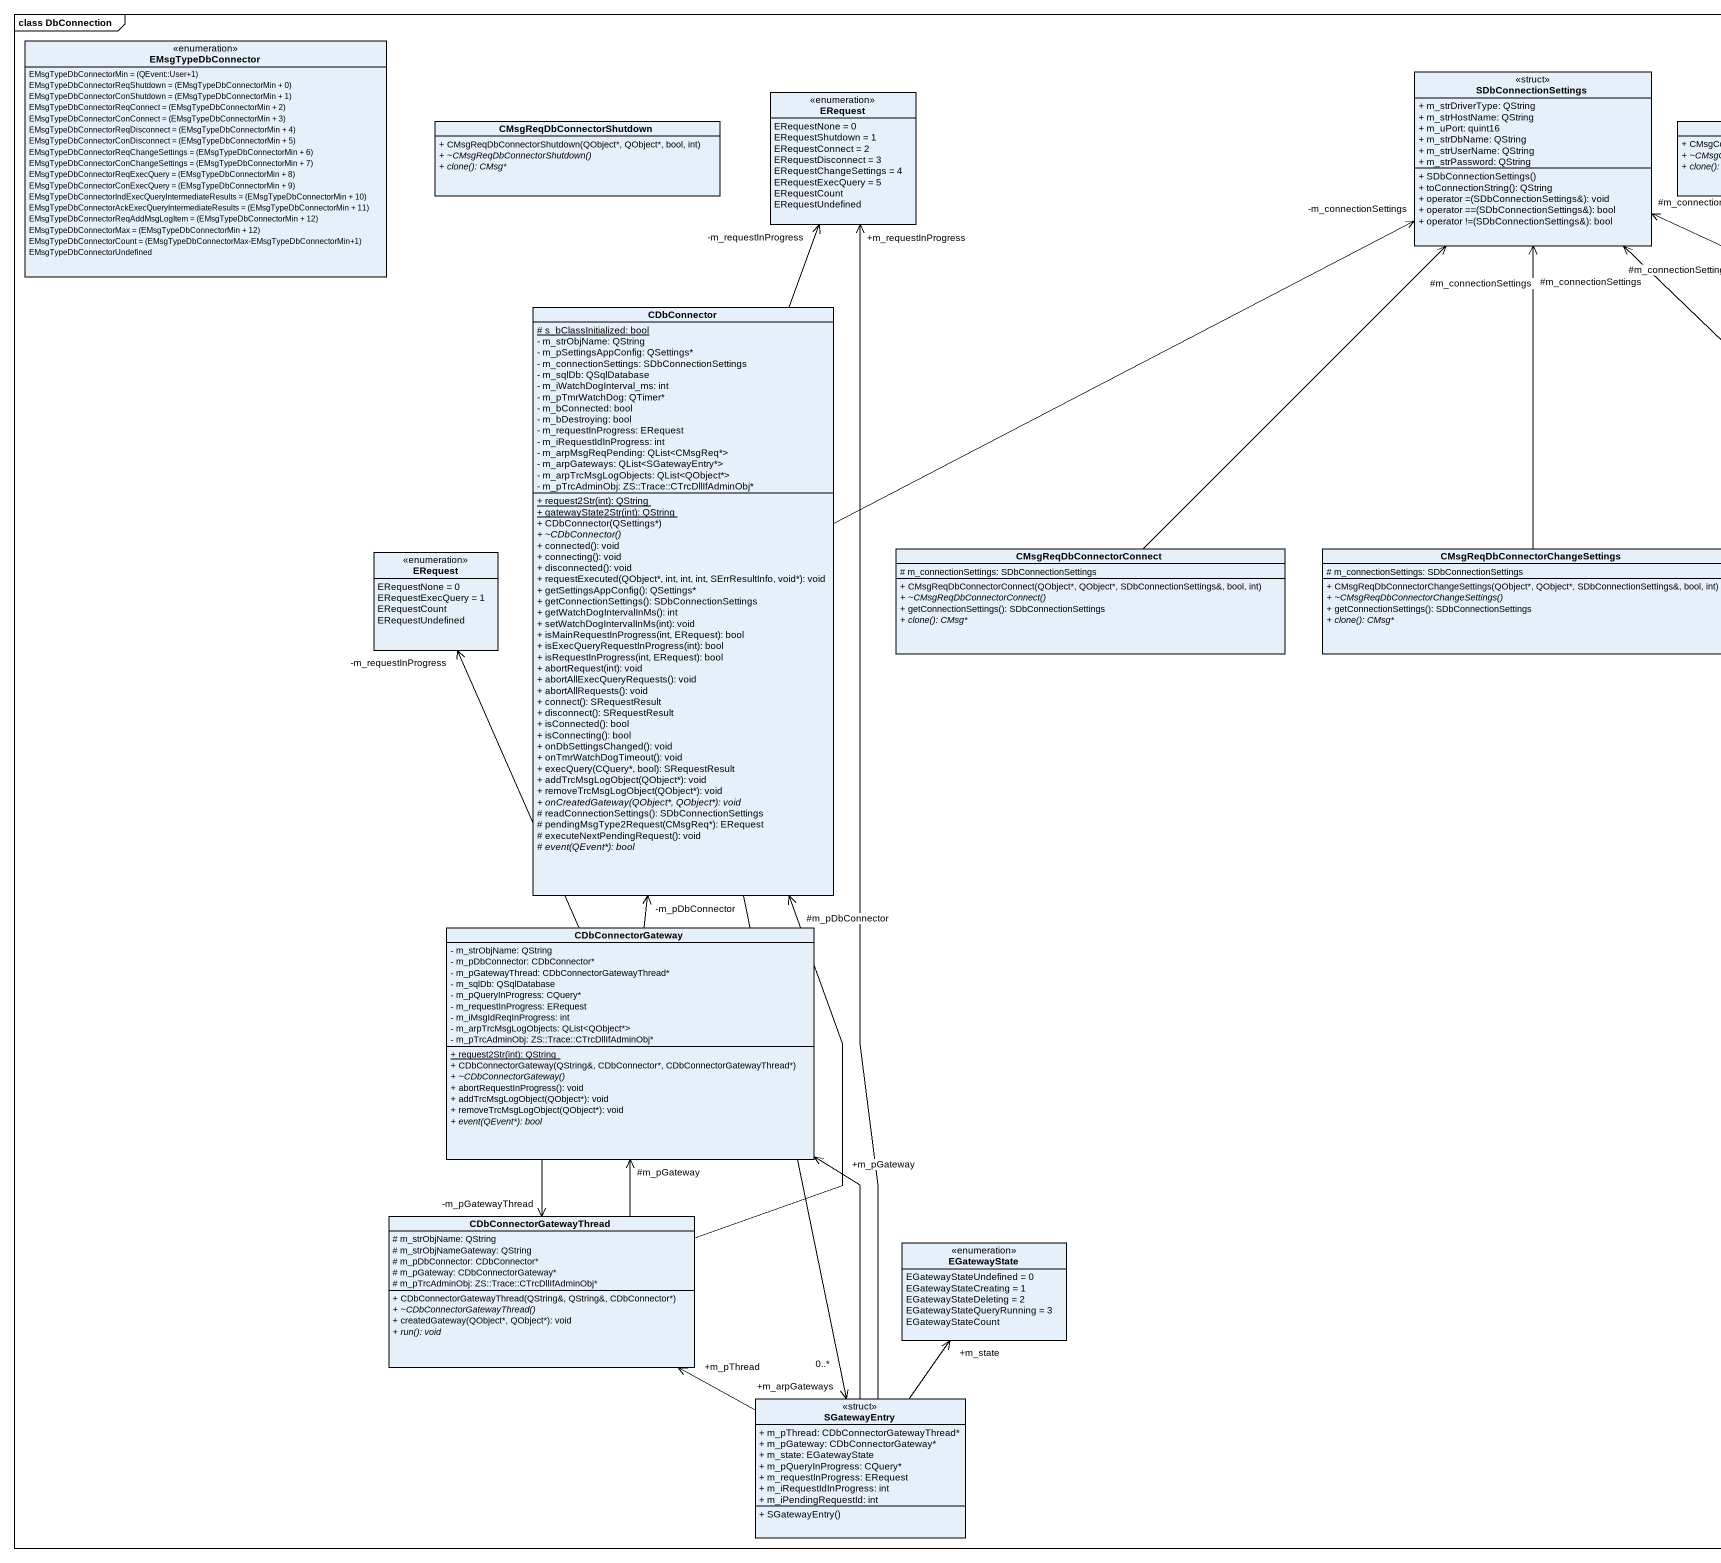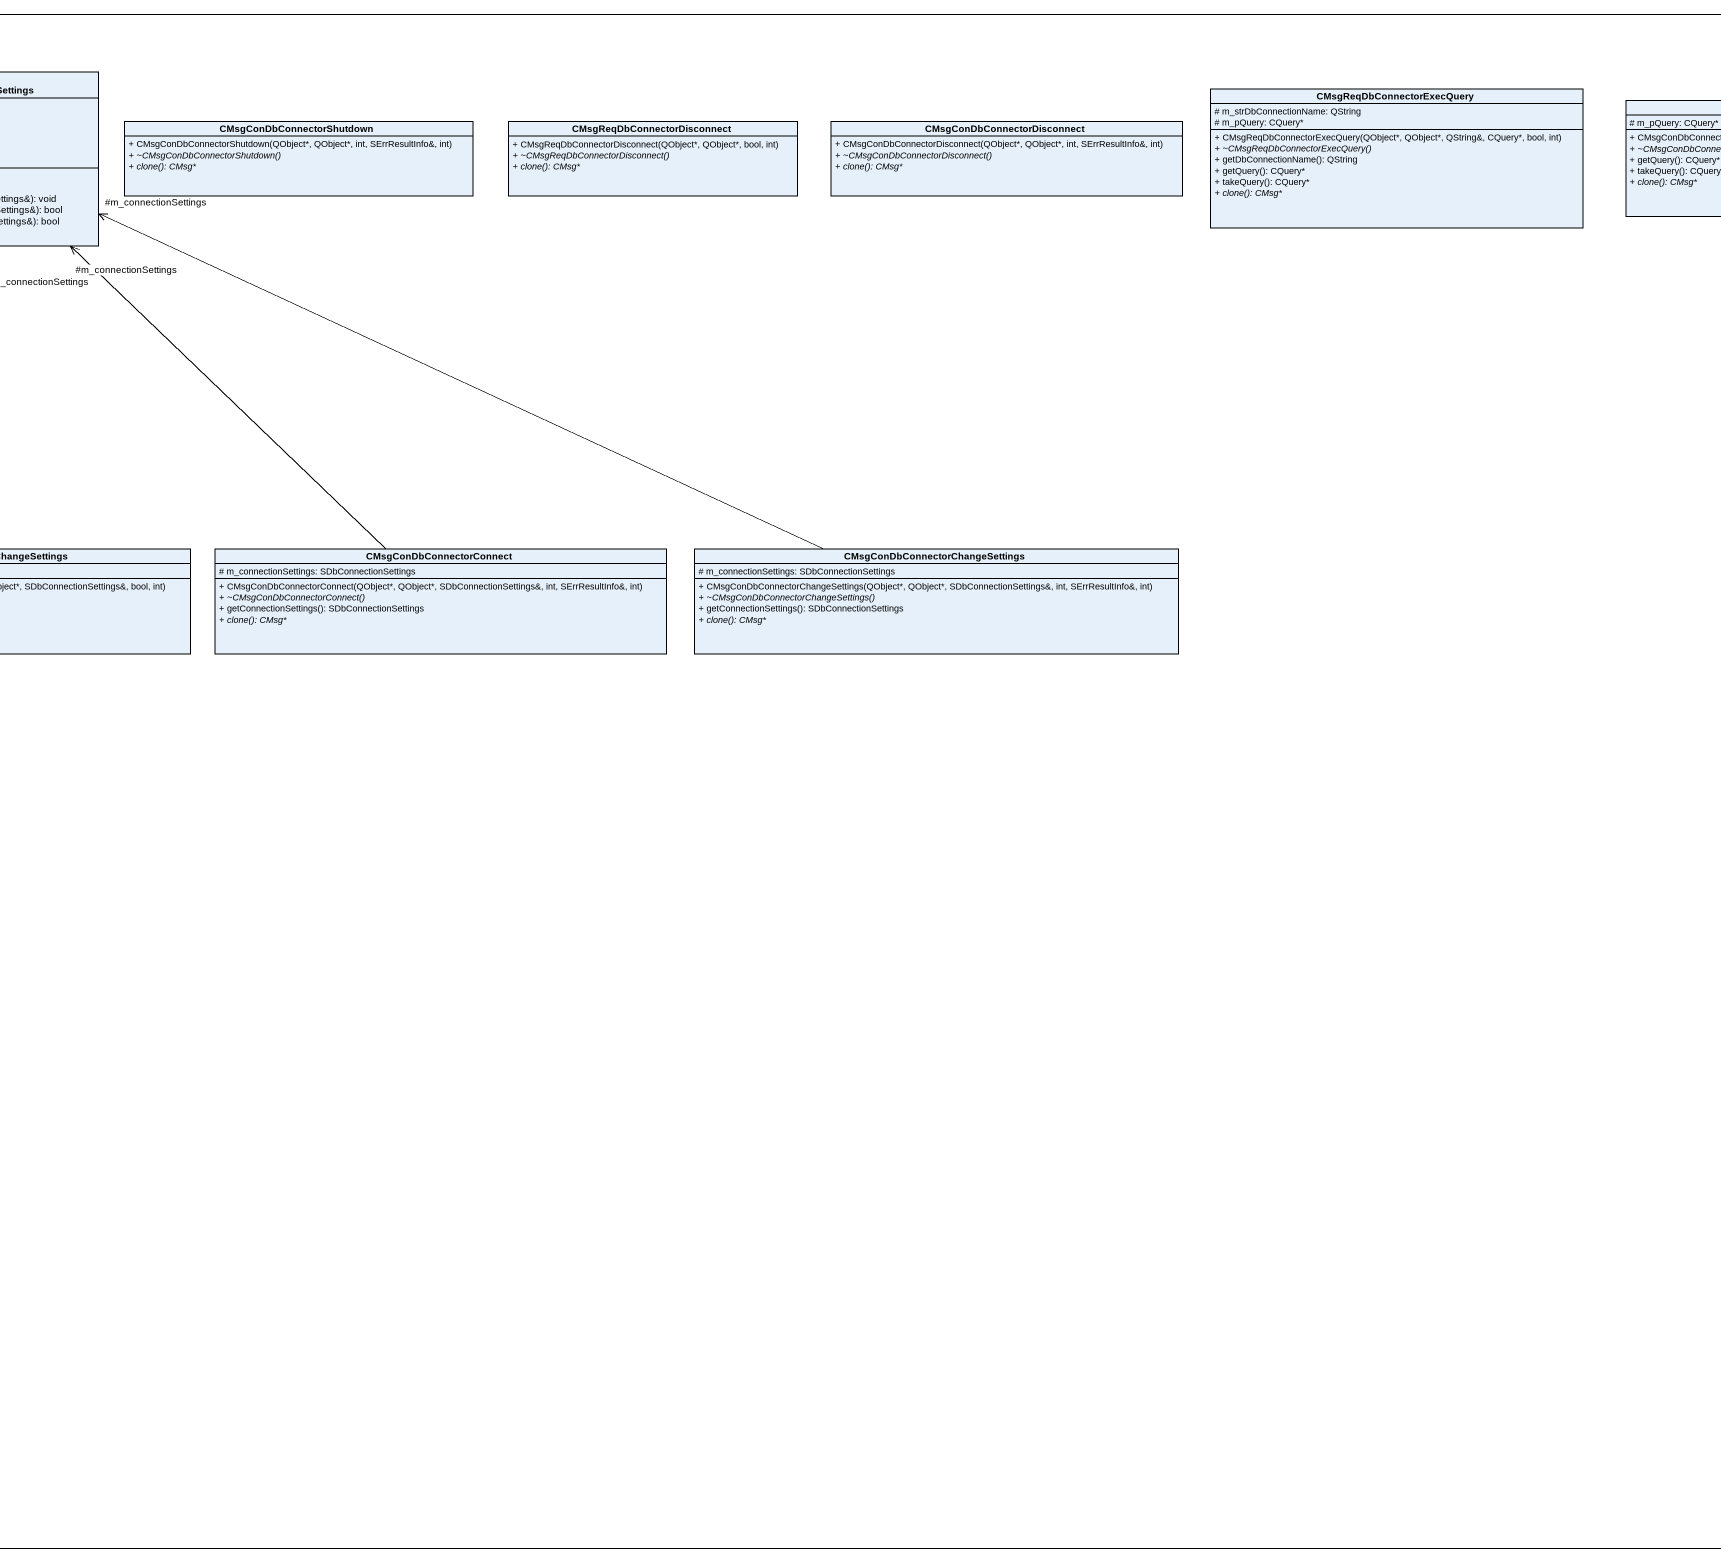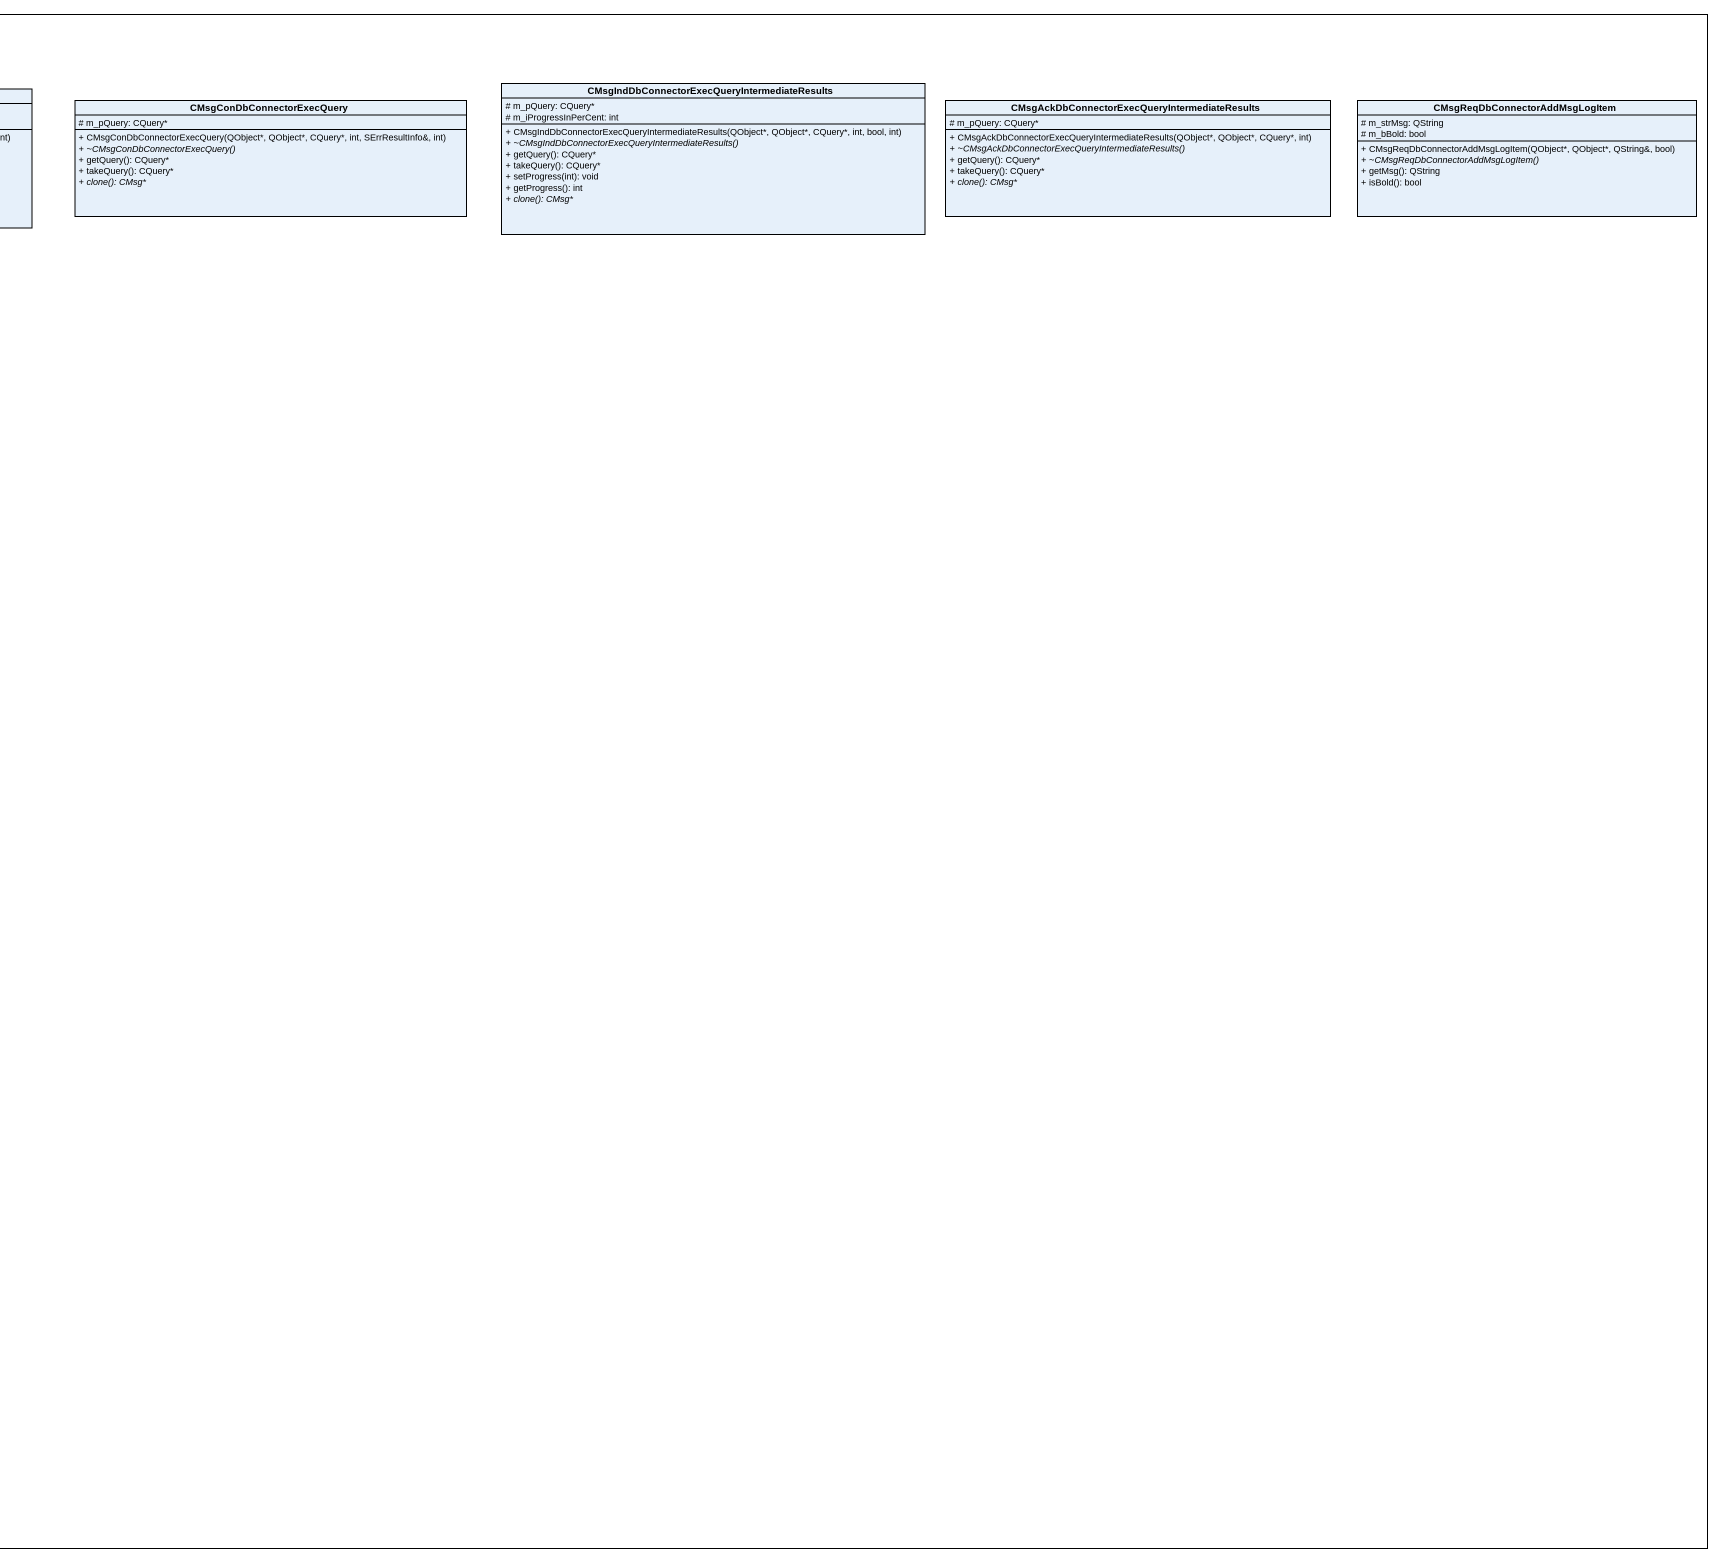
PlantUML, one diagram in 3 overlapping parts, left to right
@startuml
mainframe class DbConnection
hide circle
hide empty members
skinparam classAttributeIconSize 0
enum EMsgTypeDbConnector {
  {field} EMsgTypeDbConnectorMin = (QEvent::User+1)
  {field} EMsgTypeDbConnectorReqShutdown = (EMsgTypeDbConnectorMin + 0)
  {field} EMsgTypeDbConnectorConShutdown = (EMsgTypeDbConnectorMin + 1)
  {field} EMsgTypeDbConnectorReqConnect = (EMsgTypeDbConnectorMin + 2)
  {field} EMsgTypeDbConnectorConConnect = (EMsgTypeDbConnectorMin + 3)
  {field} EMsgTypeDbConnectorReqDisconnect = (EMsgTypeDbConnectorMin + 4)
  {field} EMsgTypeDbConnectorConDisconnect = (EMsgTypeDbConnectorMin + 5)
  {field} EMsgTypeDbConnectorReqChangeSettings = (EMsgTypeDbConnectorMin + 6)
  {field} EMsgTypeDbConnectorConChangeSettings = (EMsgTypeDbConnectorMin + 7)
  {field} EMsgTypeDbConnectorReqExecQuery = (EMsgTypeDbConnectorMin + 8)
  {field} EMsgTypeDbConnectorConExecQuery = (EMsgTypeDbConnectorMin + 9)
  {field} EMsgTypeDbConnectorIndExecQueryIntermediateResults = (EMsgTypeDbConnectorMin + 10)
  {field} EMsgTypeDbConnectorAckExecQueryIntermediateResults = (EMsgTypeDbConnectorMin + 11)
  {field} EMsgTypeDbConnectorReqAddMsgLogItem = (EMsgTypeDbConnectorMin + 12)
  {field} EMsgTypeDbConnectorMax = (EMsgTypeDbConnectorMin + 12)
  {field} EMsgTypeDbConnectorCount = (EMsgTypeDbConnectorMax-EMsgTypeDbConnectorMin+1)
  EMsgTypeDbConnectorUndefined
}
class SDbConnectionSettings <<struct>> {
  + m_strDriverType: QString
  + m_strHostName: QString
  + m_uPort: quint16
  + m_strDbName: QString
  + m_strUserName: QString
  + m_strPassword: QString
  + SDbConnectionSettings()
  + toConnectionString(): QString
  + operator =(SDbConnectionSettings&): void
  + operator ==(SDbConnectionSettings&): bool
  + operator !=(SDbConnectionSettings&): bool
}
enum ERequest {
  ERequestNone = 0
  ERequestShutdown = 1
  ERequestConnect = 2
  ERequestDisconnect = 3
  ERequestChangeSettings = 4
  ERequestExecQuery = 5
  ERequestCount
  ERequestUndefined
}
class CMsgReqDbConnectorExecQuery {
  # m_strDbConnectionName: QString
  # m_pQuery: CQuery*
  + CMsgReqDbConnectorExecQuery(QObject*, QObject*, QString&, CQuery*, bool, int)
  {abstract} + ~CMsgReqDbConnectorExecQuery()
  + getDbConnectionName(): QString
  + getQuery(): CQuery*
  + takeQuery(): CQuery*
  {abstract} + clone(): CMsg*
}
class CMsgConDbConnectorExecQuery {
  # m_pQuery: CQuery*
  + CMsgConDbConnectorExecQuery(QObject*, QObject*, CQuery*, int, SErrResultInfo&, int)
  {abstract} + ~CMsgConDbConnectorExecQuery()
  + getQuery(): CQuery*
  + takeQuery(): CQuery*
  {abstract} + clone(): CMsg*
}
class "CMsgIndDbConnectorExecQueryIntermediateResults" as CMsgIndDbConnectorExecQueryI {
  # m_pQuery: CQuery*
  # m_iProgressInPerCent: int
  + CMsgIndDbConnectorExecQueryIntermediateResults(QObject*, QObject*, CQuery*, int, bool, int)
  {abstract} + ~CMsgIndDbConnectorExecQueryIntermediateResults()
  + getQuery(): CQuery*
  + takeQuery(): CQuery*
  + setProgress(int): void
  + getProgress(): int
  {abstract} + clone(): CMsg*
}
class "CMsgAckDbConnectorExecQueryIntermediateResults" as CMsgAckDbConnectorExecQueryI {
  # m_pQuery: CQuery*
  + CMsgAckDbConnectorExecQueryIntermediateResults(QObject*, QObject*, CQuery*, int)
  {abstract} + ~CMsgAckDbConnectorExecQueryIntermediateResults()
  + getQuery(): CQuery*
  + takeQuery(): CQuery*
  {abstract} + clone(): CMsg*
}
class "CMsgReqDbConnectorAddMsgLogItem" as CMsgReqDbConnectorAddMsgLogI {
  # m_strMsg: QString
  # m_bBold: bool
  + CMsgReqDbConnectorAddMsgLogItem(QObject*, QObject*, QString&, bool)
  {abstract} + ~CMsgReqDbConnectorAddMsgLogItem()
  + getMsg(): QString
  + isBold(): bool
}
class CMsgReqDbConnectorShutdown {
  + CMsgReqDbConnectorShutdown(QObject*, QObject*, bool, int)
  {abstract} + ~CMsgReqDbConnectorShutdown()
  {abstract} + clone(): CMsg*
}
class CMsgConDbConnectorShutdown {
  + CMsgConDbConnectorShutdown(QObject*, QObject*, int, SErrResultInfo&, int)
  {abstract} + ~CMsgConDbConnectorShutdown()
  {abstract} + clone(): CMsg*
}
class CMsgReqDbConnectorDisconnect {
  + CMsgReqDbConnectorDisconnect(QObject*, QObject*, bool, int)
  {abstract} + ~CMsgReqDbConnectorDisconnect()
  {abstract} + clone(): CMsg*
}
class CMsgConDbConnectorDisconnect {
  + CMsgConDbConnectorDisconnect(QObject*, QObject*, int, SErrResultInfo&, int)
  {abstract} + ~CMsgConDbConnectorDisconnect()
  {abstract} + clone(): CMsg*
}
class CDbConnector {
  {static} # s_bClassInitialized: bool
  - m_strObjName: QString
  - m_pSettingsAppConfig: QSettings*
  - m_connectionSettings: SDbConnectionSettings
  - m_sqlDb: QSqlDatabase
  - m_iWatchDogInterval_ms: int
  - m_pTmrWatchDog: QTimer*
  - m_bConnected: bool
  - m_bDestroying: bool
  - m_requestInProgress: ERequest
  - m_iRequestIdInProgress: int
  - m_arpMsgReqPending: QList<CMsgReq*>
  - m_arpGateways: QList<SGatewayEntry*>
  - m_arpTrcMsgLogObjects: QList<QObject*>
  - m_pTrcAdminObj: ZS::Trace::CTrcDllIfAdminObj*
  {static} + request2Str(int): QString
  {static} + gatewayState2Str(int): QString
  + CDbConnector(QSettings*)
  {abstract} + ~CDbConnector()
  + connected(): void
  + connecting(): void
  + disconnected(): void
  + requestExecuted(QObject*, int, int, int, SErrResultInfo, void*): void
  + getSettingsAppConfig(): QSettings*
  + getConnectionSettings(): SDbConnectionSettings
  + getWatchDogIntervalInMs(): int
  + setWatchDogIntervalInMs(int): void
  + isMainRequestInProgress(int, ERequest): bool
  + isExecQueryRequestInProgress(int): bool
  + isRequestInProgress(int, ERequest): bool
  + abortRequest(int): void
  + abortAllExecQueryRequests(): void
  + abortAllRequests(): void
  + connect(): SRequestResult
  + disconnect(): SRequestResult
  + isConnected(): bool
  + isConnecting(): bool
  + onDbSettingsChanged(): void
  + onTmrWatchDogTimeout(): void
  + execQuery(CQuery*, bool): SRequestResult
  + addTrcMsgLogObject(QObject*): void
  + removeTrcMsgLogObject(QObject*): void
  {abstract} + onCreatedGateway(QObject*, QObject*): void
  # readConnectionSettings(): SDbConnectionSettings
  # pendingMsgType2Request(CMsgReq*): ERequest
  # executeNextPendingRequest(): void
  {abstract} # event(QEvent*): bool
}
enum "ERequest" as ERequest_2 {
  ERequestNone = 0
  ERequestExecQuery = 1
  ERequestCount
  ERequestUndefined
}
class CMsgReqDbConnectorConnect {
  # m_connectionSettings: SDbConnectionSettings
  + CMsgReqDbConnectorConnect(QObject*, QObject*, SDbConnectionSettings&, bool, int)
  {abstract} + ~CMsgReqDbConnectorConnect()
  + getConnectionSettings(): SDbConnectionSettings
  {abstract} + clone(): CMsg*
}
class "CMsgReqDbConnectorChangeSettings" as CMsgReqDbConnectorChangeSett {
  # m_connectionSettings: SDbConnectionSettings
  + CMsgReqDbConnectorChangeSettings(QObject*, QObject*, SDbConnectionSettings&, bool, int)
  {abstract} + ~CMsgReqDbConnectorChangeSettings()
  + getConnectionSettings(): SDbConnectionSettings
  {abstract} + clone(): CMsg*
}
class CMsgConDbConnectorConnect {
  # m_connectionSettings: SDbConnectionSettings
  + CMsgConDbConnectorConnect(QObject*, QObject*, SDbConnectionSettings&, int, SErrResultInfo&, int)
  {abstract} + ~CMsgConDbConnectorConnect()
  + getConnectionSettings(): SDbConnectionSettings
  {abstract} + clone(): CMsg*
}
class "CMsgConDbConnectorChangeSettings" as CMsgConDbConnectorChangeSett {
  # m_connectionSettings: SDbConnectionSettings
  + CMsgConDbConnectorChangeSettings(QObject*, QObject*, SDbConnectionSettings&, int, SErrResultInfo&, int)
  {abstract} + ~CMsgConDbConnectorChangeSettings()
  + getConnectionSettings(): SDbConnectionSettings
  {abstract} + clone(): CMsg*
}
class CDbConnectorGateway {
  - m_strObjName: QString
  - m_pDbConnector: CDbConnector*
  - m_pGatewayThread: CDbConnectorGatewayThread*
  - m_sqlDb: QSqlDatabase
  - m_pQueryInProgress: CQuery*
  - m_requestInProgress: ERequest
  - m_iMsgIdReqInProgress: int
  - m_arpTrcMsgLogObjects: QList<QObject*>
  - m_pTrcAdminObj: ZS::Trace::CTrcDllIfAdminObj*
  {static} + request2Str(int): QString
  + CDbConnectorGateway(QString&, CDbConnector*, CDbConnectorGatewayThread*)
  {abstract} + ~CDbConnectorGateway()
  + abortRequestInProgress(): void
  + addTrcMsgLogObject(QObject*): void
  + removeTrcMsgLogObject(QObject*): void
  {abstract} + event(QEvent*): bool
}
class CDbConnectorGatewayThread {
  # m_strObjName: QString
  # m_strObjNameGateway: QString
  # m_pDbConnector: CDbConnector*
  # m_pGateway: CDbConnectorGateway*
  # m_pTrcAdminObj: ZS::Trace::CTrcDllIfAdminObj*
  + CDbConnectorGatewayThread(QString&, QString&, CDbConnector*)
  {abstract} + ~CDbConnectorGatewayThread()
  + createdGateway(QObject*, QObject*): void
  {abstract} + run(): void
}
enum EGatewayState {
  EGatewayStateUndefined = 0
  EGatewayStateCreating = 1
  EGatewayStateDeleting = 2
  EGatewayStateQueryRunning = 3
  EGatewayStateCount
}
class SGatewayEntry <<struct>> {
  + m_pThread: CDbConnectorGatewayThread*
  + m_pGateway: CDbConnectorGateway*
  + m_state: EGatewayState
  + m_pQueryInProgress: CQuery*
  + m_requestInProgress: ERequest
  + m_iRequestIdInProgress: int
  + m_iPendingRequestId: int
  + SGatewayEntry()
}
CDbConnector -right-> "-m_connectionSettings" SDbConnectionSettings
CDbConnector -up-> "-m_requestInProgress" ERequest
CDbConnector --> "+m_arpGateways\n0..*" SGatewayEntry
CMsgReqDbConnectorConnect -up-> "#m_connectionSettings" SDbConnectionSettings
CMsgReqDbConnectorChangeSett -up-> "#m_connectionSettings" SDbConnectionSettings
CMsgConDbConnectorConnect -up-> "#m_connectionSettings" SDbConnectionSettings
CMsgConDbConnectorChangeSett -left-> "#m_connectionSettings" SDbConnectionSettings
CDbConnectorGateway -up-> "-m_pDbConnector" CDbConnector
CDbConnectorGateway -up-> "-m_requestInProgress" ERequest_2
CDbConnectorGateway --> "-m_pGatewayThread" CDbConnectorGatewayThread
CDbConnectorGatewayThread -up-> "#m_pDbConnector" CDbConnector
CDbConnectorGatewayThread -up-> "#m_pGateway" CDbConnectorGateway
SGatewayEntry -up-> "+m_requestInProgress" ERequest
SGatewayEntry -up-> "+m_pGateway" CDbConnectorGateway
SGatewayEntry -left-> "+m_pThread" CDbConnectorGatewayThread
SGatewayEntry -up-> "+m_state" EGatewayState
@enduml
